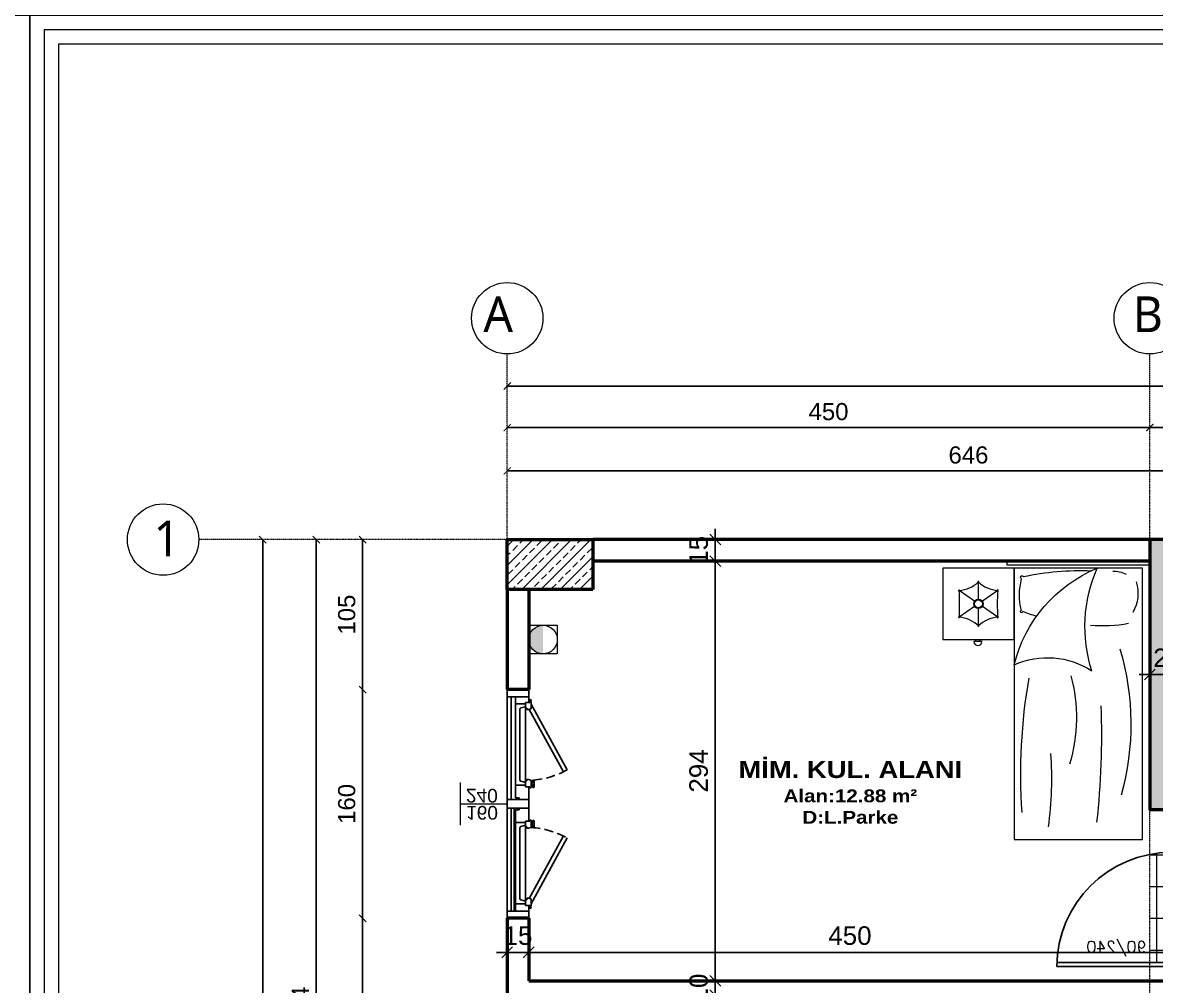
# Model space of a CAD drawing. Header units: millimetres. Extents: x 14753 to 45183, y 5640 to 19518.
# Drawn here: x 21453 to 22246, y 16889 to 17563 of the extents above; entities that cross this region are included whole.
import ezdxf

# ---------------------------------------------------------------- set-up
doc = ezdxf.new("R2010")
doc.units = ezdxf.units.MM
for name, pattern in [('DASHDOT', [25.4, 12.7, -6.35, 0, -6.35]), ('DASHDOT2', [0.5, 0.25, -0.125, 0, -0.125]), ('DASHED2', [0.375, 0.25, -0.125]), ('DOT', [0.25, 0, -0.25])]:
    doc.linetypes.add(name, pattern=pattern)
for name, color, linetype, lineweight in [('CERCEVE', 66, 'Continuous', 0), ('Duvar', 1, 'Continuous', 50), ('EŞYA TEFRİŞ', 53, 'Continuous', 13), ('k aks', 44, 'DASHDOT', 18), ('k dis olcu', 43, 'Continuous', 18), ('k ic olcu', 254, 'Continuous', 18), ('k tarama', 252, 'Continuous', 9), ('k ıslak mekan tarama', 252, 'Continuous', 9), ('Kolon', 30, 'Continuous', 50)]:
    doc.layers.add(name, color=color, linetype=linetype, lineweight=lineweight)
for name, color, linetype in [('doğrama', 140, 'Continuous'), ('kapı', 11, 'Continuous'), ('pencere', 2, 'Continuous'), ('YAzı', 7, 'Continuous')]:
    doc.layers.add(name, color=color, linetype=linetype)
doc.styles.add('MtXpl_Segoe_UI', font='segoeui.ttf')
doc.styles.add('OLCU', font='romans.shx')
doc.styles.add('ROMANT', font='arial.ttf', dxfattribs={"width": 0.8, "height": 0.125})
doc.styles.get("Standard").update_dxf_attribs({"font": 'arial.ttf'})
doc.styles.add('Vaziyet Yazı', font='bgothm.ttf', dxfattribs={"height": 25})
doc.dimstyles.new('icolcu', dxfattribs={"dimtxt": 13, "dimasz": 7.5, "dimexe": 5, "dimexo": 5, "dimgap": 5, "dimtad": 1, "dimdec": 0, "dimtxsty": 'Standard', "dimblk": 'OBLIQUE', "dimcen": 2.5, "dimdle": 5, "dimclrd": 256, "dimclre": 256, "dimclrt": 256, "dimadec": 4, "dimazin": 0, "dimtfac": 1, "dimtdec": 0, "dimtix": 1, "dimtmove": 2, "dimatfit": 3, "dimldrblk": 'OBLIQUE', "dimfxl": 1, "dimarcsym": 0})
doc.dimstyles.new('icölcü', dxfattribs={"dimtxt": 12, "dimasz": 5, "dimexe": 1.25, "dimexo": 0.625, "dimgap": 5, "dimtad": 1, "dimdec": 0, "dimtxsty": 'Standard', "dimblk": 'ARCHTICK', "dimcen": -10, "dimse1": 1, "dimse2": 1, "dimadec": 0, "dimazin": 0, "dimtfac": 1, "dimtdec": 0, "dimtix": 1, "dimtmove": 0, "dimatfit": 3, "dimldrblk": 'ARCHTICK', "dimfxl": 1, "dimarcsym": 0})
pattern_1 = [(45, (-7754.55, -1210.899), (-6.73519209, 6.73519209), []), (45, (-7747.815, -1210.899), (-6.73519209, 6.73519209), [4.7625, -2.38125])]

# ---------------------------------------------------------------- blocks, each defined once
blk = doc.blocks.new('90 lık kapı 2')
at = {"layer": 'kapı'}
for p, q in [((4417.29, 2446.43), (4417.29, 2526.37)), ((4420.24, 2446.43), (4420.24, 2526.43)), ((4335.24, 2436.43), (4335.24, 2446.43)), ((4335.24, 2446.43), (4340.24, 2446.43)), ((4340.24, 2446.43), (4340.24, 2436.43)), ((4420.24, 2446.43), (4417.29, 2446.43)), ((4420.24, 2436.43), (4420.24, 2446.43)), ((4420.24, 2446.43), (4425.24, 2446.43)), ((4425.24, 2446.43), (4425.24, 2436.43)), ((4340.24, 2436.43), (4335.24, 2436.43)), ((4425.24, 2436.43), (4420.24, 2436.43))]:
    blk.add_line(p, q, dxfattribs=at)
blk.add_arc((4420.24, 2446.43), 80, 90, 180, dxfattribs=at)
at = {"layer": 'kapı', "style": 'OLCU'}
blk.add_text('90/240', height=8, rotation=90, dxfattribs=at).set_placement((4410.36, 2463.91))
blk = doc.blocks.new('yatak 190x90')
at = {"layer": 'EŞYA TEFRİŞ'}
for p, q in [((0, -190), (0, 0)), ((0, 0), (90, 0)), ((90, 0), (90, -190)), ((90, -190), (0, -190)), ((95, -192), (-5, -192)), ((-5, -192), (-5, -195)), ((95, -195), (-5, -195)), ((95, -192), (95, -195))]:
    blk.add_line(p, q, dxfattribs=at)
for centre, radius, start, end in [((-219.29, -42.27), 245.4, 355.79083, 7.83751), ((-473.53, -71.98), 534.64, 357.69213, 6.43503), ((401.38, -45.55), 396.72, 176.1493, 189.79828), ((-105.46, -80.56), 187.17, 343.54133, 15.3664), ((-71.07, -85.48), 114.65, 345.24205, 16.56878), ((23.27, -70.24), 57.11, 245.95007, 303.04948), ((151.62, -149.09), 102.02, 162.31719, 203.63996), ((96.39, -98.29), 99.36, 194.03256, 247.36813), ((61.95, -250.61), 101.07, 79.62539, 94.82117), ((29.47, -212.23), 57.52, 103.77674, 114.05422), ((47.69, -171.12), 43.97, 165.91706, 195.03884), ((5.22, -159.63), 0.81, 354.97604, 257.7791), ((61.31, -172.2), 25.41, 341.01357, 31.37446), ((5.47, -183.62), 1.11, 102.58609, 332.68271), ((45.97, -1.57), 186.79, 257.78737, 272.47958), ((69.33, -167.38), 20.59, 269.09752, 295.93881)]:
    blk.add_arc(centre, radius, start, end, dxfattribs=at)
blk = doc.blocks.new('60x60 komodin')
at = {"layer": 'EŞYA TEFRİŞ'}
for p, q in [((30, -26.69), (30, -14.59)), ((27.28, -28.11), (16.47, -20.6)), ((43.53, -20.6), (32.72, -28.11)), ((27.28, -31.89), (16.47, -39.4)), ((30, -45.41), (30, -33.31)), ((43.53, -39.4), (32.72, -31.89)), ((28.05, -56.44), (28.05, -55)), ((31.25, -56.44), (31.25, -55)), ((32.48, -56.44), (26.83, -56.44))]:
    blk.add_line(p, q, dxfattribs=at)
blk.add_lwpolyline([(55, -5), (5, -5), (5, -55), (55, -55)], close=True, dxfattribs=at)
for radius in [3.31, 2.74]:
    blk.add_circle((30, -30), radius, dxfattribs=at)
for centre, radius, start, end in [((15.08, 0.77), 21.41, 273.7282, 314.18071), ((30, -14.59), 0.346, 316.28166, 223.71834), ((44.92, 0.77), 21.41, 225.81929, 266.2718), ((16.47, -20.6), 0.346, 4.1892, 274.25302), ((-107.59, -30), 124.42, 355.66741, 4.33259), ((167.59, -30), 124.42, 175.66741, 184.33259), ((43.53, -20.6), 0.346, 265.74698, 175.8108), ((16.47, -39.4), 0.346, 85.74699, 355.80943), ((15.08, -60.77), 21.41, 45.81929, 86.2718), ((44.92, -60.77), 21.41, 93.7282, 134.18071), ((43.53, -39.4), 0.346, 184.1892, 94.25302), ((30, -45.41), 0.346, 136.28166, 43.71834), ((29.65, -56.35), 2.82, 181.80624, 358.19376)]:
    blk.add_arc(centre, radius, start, end, dxfattribs=at)
blk = doc.blocks.new('160-240 2')
at = {"layer": 'pencere', "lineweight": 25, "ltscale": 25}
for p, q in [((24989.05, 13487.42), (25035.12, 13512.57)), ((24992.74, 13486.02), (25036.56, 13509.94)), ((25125.18, 13486.02), (25081.37, 13509.94)), ((25128.87, 13487.42), (25082.8, 13512.57))]:
    blk.add_line(p, q, dxfattribs=at)
at = {"layer": 'pencere', "lineweight": 25}
for p, q in [((24987.89, 13485.66), (24983.89, 13485.66)), ((24986.39, 13486.42), (24987.89, 13486.42)), ((24987.32, 13487.28), (24986.89, 13486.43)), ((24986.89, 13486.42), (24986.89, 13486.43)), ((24987.89, 13486.42), (24986.89, 13486.42)), ((24988.89, 13487.42), (24987.54, 13487.42)), ((24987.89, 13486.42), (24987.89, 13483.42)), ((24988.89, 13487.42), (24992.19, 13487.42)), ((24992.44, 13487.23), (24992.89, 13485.42)), ((25042.35, 13487.23), (25041.9, 13485.42)), ((25042.4, 13489.17), (25042.4, 13488.67)), ((25042.59, 13487.42), (25045.9, 13487.42)), ((25047.15, 13489.42), (25042.65, 13489.42)), ((25042.65, 13488.42), (25044.15, 13488.42)), ((25044.4, 13488.17), (25044.4, 13487.42)), ((25045.4, 13487.42), (25045.4, 13488.17)), ((25045.65, 13488.42), (25047.15, 13488.42)), ((25045.9, 13487.42), (25047.24, 13487.42)), ((25046.9, 13483.42), (25046.9, 13486.42)), ((25046.9, 13486.42), (25047.9, 13486.42)), ((25046.9, 13486.42), (25047.9, 13486.42)), ((25062.03, 13485.66), (25046.9, 13485.66)), ((25047.4, 13488.67), (25047.4, 13489.17)), ((25047.47, 13487.28), (25047.9, 13486.43)), ((25047.9, 13486.42), (25047.9, 13486.43)), ((25055.9, 13485.66), (25071.03, 13485.66)), ((25070.46, 13487.28), (25070.03, 13486.43)), ((25070.03, 13486.42), (25070.03, 13486.43)), ((25071.03, 13486.42), (25070.03, 13486.42)), ((25071.03, 13486.42), (25070.03, 13486.42)), ((25070.53, 13488.67), (25070.53, 13489.17)), ((25072.03, 13487.42), (25070.68, 13487.42)), ((25070.78, 13489.42), (25075.28, 13489.42)), ((25072.28, 13488.42), (25070.78, 13488.42)), ((25071.03, 13483.42), (25071.03, 13486.42)), ((25075.33, 13487.42), (25072.03, 13487.42)), ((25072.53, 13487.42), (25072.53, 13488.17)), ((25073.53, 13488.17), (25073.53, 13487.42)), ((25075.28, 13488.42), (25073.78, 13488.42)), ((25075.53, 13489.17), (25075.53, 13488.67)), ((25075.57, 13487.23), (25076.03, 13485.42)), ((25125.49, 13487.23), (25125.03, 13485.42)), ((25129.03, 13487.42), (25125.73, 13487.42)), ((25129.03, 13487.42), (25130.38, 13487.42)), ((25131.53, 13486.42), (25130.03, 13486.42)), ((25130.03, 13486.42), (25130.03, 13483.42)), ((25130.03, 13486.42), (25131.03, 13486.42)), ((25130.03, 13485.66), (25134.03, 13485.66)), ((25130.6, 13487.28), (25131.03, 13486.43)), ((25131.03, 13486.42), (25131.03, 13486.43)), ((24987.89, 13483.42), (24988.89, 13483.42)), ((24988.89, 13483.42), (25045.9, 13483.42)), ((24988.89, 13483.42), (24988.89, 13476.42)), ((24990.89, 13483.42), (24991.7, 13480.18)), ((24991.89, 13484.42), (24991.89, 13483.42)), ((24992.89, 13484.42), (24991.89, 13484.42)), ((24992.67, 13479.42), (25042.14, 13479.42)), ((24992.89, 13485.42), (24992.89, 13484.42)), ((25041.9, 13485.42), (25041.9, 13484.42)), ((25041.9, 13484.42), (25042.9, 13484.42)), ((25042.9, 13484.42), (25042.9, 13483.42)), ((25044.04, 13483.41), (25043.1, 13480.15)), ((25045.9, 13476.42), (25045.9, 13483.42)), ((25045.9, 13483.42), (25046.9, 13483.42)), ((25054.82, 13478.92), (25055.92, 13478.93)), ((25054.82, 13478.92), (25054.82, 13476.42)), ((25055.93, 13480.16), (25055.92, 13480.16)), ((25062.03, 13478.92), (25063.11, 13478.92)), ((25063.11, 13478.92), (25063.11, 13476.42)), ((25072.03, 13483.42), (25071.03, 13483.42)), ((25129.03, 13483.42), (25072.03, 13483.42)), ((25072.03, 13476.42), (25072.03, 13483.42)), ((25073.89, 13483.41), (25074.82, 13480.15)), ((25076.03, 13484.42), (25075.03, 13484.42)), ((25075.03, 13484.42), (25075.03, 13483.42)), ((25125.25, 13479.42), (25075.78, 13479.42)), ((25076.03, 13485.42), (25076.03, 13484.42)), ((25125.03, 13485.42), (25125.03, 13484.42)), ((25125.03, 13484.42), (25126.03, 13484.42)), ((25126.03, 13484.42), (25126.03, 13483.42)), ((25127.03, 13483.42), (25126.22, 13480.18)), ((25129.03, 13483.42), (25129.03, 13476.42)), ((25130.03, 13483.42), (25129.03, 13483.42)), ((24988.89, 13476.42), (24983.89, 13476.42)), ((25055.95, 13475.42), (24983.89, 13475.42)), ((25055.94, 13473.42), (24983.89, 13473.42)), ((25061.95, 13470.66), (24983.89, 13470.66)), ((25045.9, 13476.42), (24988.89, 13476.42)), ((25054.82, 13476.42), (25045.9, 13476.42)), ((25055.97, 13470.66), (25134.03, 13470.66)), ((25062.07, 13473.42), (25134.03, 13473.42)), ((25063.11, 13476.42), (25072.03, 13476.42)), ((25072.03, 13476.42), (25129.03, 13476.42)), ((25129.03, 13476.42), (25134.03, 13476.42))]:
    blk.add_line(p, q, dxfattribs=at)
at = {"layer": 'pencere', "linetype": 'DOT', "lineweight": 25}
for p, q in [((24986.89, 13486.92), (24985.89, 13486.92)), ((24986.39, 13487.42), (24986.39, 13486.42)), ((25131.03, 13486.92), (25132.03, 13486.92)), ((25131.53, 13487.42), (25131.53, 13486.42))]:
    blk.add_line(p, q, dxfattribs=at)
at = {"layer": 'pencere', "lineweight": 20}
for p, q in [((25059.03, 13437.89), (25059.03, 13470.66)), ((25044.03, 13437.89), (25074.03, 13437.89))]:
    blk.add_line(p, q, dxfattribs=at)
at = {"layer": 'pencere', "lineweight": 25}
for points in [[(24978.89, 13485.66), (24983.89, 13485.66), (24983.89, 13470.66), (24978.89, 13470.66)], [(25062.03, 13485.66), (25055.9, 13485.66), (25055.97, 13470.66), (25062.1, 13470.66)], [(25139.03, 13485.66), (25134.03, 13485.66), (25134.03, 13470.66), (25139.03, 13470.66)]]:
    blk.add_lwpolyline(points, close=True, dxfattribs=at)
for centre in [(24986.39, 13486.92), (25131.53, 13486.92)]:
    blk.add_circle(centre, 0.5, dxfattribs=at)
at = {"layer": 'pencere', "linetype": 'DASHED2', "lineweight": 25, "ltscale": 25}
for centre, start, end in [((24981.51, 13483.31), 3.86149, 28.62806), ((25136.41, 13483.31), 151.37194, 176.13851)]:
    blk.add_arc(centre, 61.07, start, end, dxfattribs=at)
at = {"layer": 'pencere', "lineweight": 25}
for centre, radius, start, end in [((24987.54, 13487.17), 0.25, 90, 153.20392), ((24992.19, 13487.17), 0.25, 14.03624, 90), ((25042.59, 13487.17), 0.25, 90, 165.96376), ((25042.65, 13489.17), 0.25, 90, 180), ((25042.65, 13488.67), 0.25, 180, 270), ((25044.15, 13488.17), 0.25, 360, 90), ((25045.65, 13488.17), 0.25, 90, 180), ((25047.15, 13489.17), 0.25, 360, 90), ((25047.15, 13488.67), 0.25, 270, 360), ((25047.24, 13487.17), 0.25, 26.79608, 90), ((25070.68, 13487.17), 0.25, 90, 153.20392), ((25070.78, 13489.17), 0.25, 90, 180), ((25070.78, 13488.67), 0.25, 180, 270), ((25072.28, 13488.17), 0.25, 0, 90), ((25073.78, 13488.17), 0.25, 90, 180), ((25075.28, 13489.17), 0.25, 0, 90), ((25075.28, 13488.67), 0.25, 270, 0), ((25075.33, 13487.17), 0.25, 14.03624, 90), ((25125.73, 13487.17), 0.25, 90, 165.96376), ((25130.38, 13487.17), 0.25, 26.79608, 90), ((24992.67, 13480.42), 1, 194.03624, 270), ((25042.14, 13480.42), 1, 270, 344.04695), ((25075.78, 13480.42), 1, 195.95305, 270), ((25125.25, 13480.42), 1, 270, 345.96376)]:
    blk.add_arc(centre, radius, start, end, dxfattribs=at)
at = {"layer": 'pencere', "lineweight": 20, "style": 'ROMANT'}
for s, p in [('160', (25057.57, 13441.78)), ('240', (25069.53, 13441.68))]:
    blk.add_text(s, height=9.6, rotation=90, dxfattribs=at).set_placement(p)
blk = doc.blocks.new('_ArchTick')
at = {"color": 0, "linetype": 'ByBlock', "const_width": 0.15}
blk.add_lwpolyline([(-0.5, -0.5), (0.5, 0.5)], dxfattribs=at)
blk = doc.blocks.new('*D88')
at = {"layer": 'Defpoints', "color": 0, "transparency": 16777216}
for p in [(21792.28, 17308.14), (21792.28, 17308.14), (22868.28, 17308.14)]:
    blk.add_point(p, dxfattribs=at)
at = {"layer": 'k dis olcu', "color": 0, "lineweight": -2, "transparency": 16777216}
blk.add_line((22868.28, 17308.14), (21792.28, 17308.14), dxfattribs=at)
at = {"layer": 'k dis olcu', "color": 0, "lineweight": -2, "transparency": 16777216, "xscale": 5, "yscale": 5, "zscale": 5, "rotation": 180}
blk.add_blockref('_ArchTick', (21792.28, 17308.14), dxfattribs=at)
at = {"layer": 'k dis olcu', "color": 0, "lineweight": -2, "transparency": 16777216, "xscale": 5, "yscale": 5, "zscale": 5}
blk.add_blockref('_ArchTick', (22868.28, 17308.14), dxfattribs=at)
at = {"layer": 'k dis olcu', "color": 0, "transparency": 16777216, "insert": (22330.28, 17319.27), "char_height": 12, "attachment_point": 5}
blk.add_mtext('1076', dxfattribs=at)
blk = doc.blocks.new('*D90')
at = {"layer": 'Defpoints', "color": 0, "transparency": 16777216}
for p in [(22242.28, 17279.06), (22242.28, 17279.06), (22694.28, 17279.06)]:
    blk.add_point(p, dxfattribs=at)
at = {"layer": 'k dis olcu', "color": 0, "lineweight": -2, "transparency": 16777216}
blk.add_line((22694.28, 17279.06), (22242.28, 17279.06), dxfattribs=at)
at = {"layer": 'k dis olcu', "color": 0, "lineweight": -2, "transparency": 16777216, "xscale": 5, "yscale": 5, "zscale": 5, "rotation": 180}
blk.add_blockref('_ArchTick', (22242.28, 17279.06), dxfattribs=at)
at = {"layer": 'k dis olcu', "color": 0, "lineweight": -2, "transparency": 16777216, "xscale": 5, "yscale": 5, "zscale": 5}
blk.add_blockref('_ArchTick', (22694.28, 17279.06), dxfattribs=at)
at = {"layer": 'k dis olcu', "color": 0, "transparency": 16777216, "insert": (22468.28, 17290.19), "char_height": 12, "attachment_point": 5}
blk.add_mtext('452', dxfattribs=at)
blk = doc.blocks.new('*D91')
at = {"layer": 'Defpoints', "color": 0, "transparency": 16777216}
for p in [(21792.28, 17279.06), (21792.28, 17279.06), (22242.28, 17279.06)]:
    blk.add_point(p, dxfattribs=at)
at = {"layer": 'k dis olcu', "color": 0, "lineweight": -2, "transparency": 16777216}
blk.add_line((22242.28, 17279.06), (21792.28, 17279.06), dxfattribs=at)
at = {"layer": 'k dis olcu', "color": 0, "lineweight": -2, "transparency": 16777216, "xscale": 5, "yscale": 5, "zscale": 5, "rotation": 180}
blk.add_blockref('_ArchTick', (21792.28, 17279.06), dxfattribs=at)
at = {"layer": 'k dis olcu', "color": 0, "lineweight": -2, "transparency": 16777216, "xscale": 5, "yscale": 5, "zscale": 5}
blk.add_blockref('_ArchTick', (22242.28, 17279.06), dxfattribs=at)
at = {"layer": 'k dis olcu', "color": 0, "transparency": 16777216, "insert": (22017.28, 17290.19), "char_height": 12, "attachment_point": 5}
blk.add_mtext('450', dxfattribs=at)
blk = doc.blocks.new('*D96')
at = {"layer": 'Defpoints', "color": 0, "transparency": 16777216}
for p in [(21792.28, 17248.69), (21792.28, 17200.61), (22438.28, 17200.61)]:
    blk.add_point(p, dxfattribs=at)
at = {"layer": 'k dis olcu', "color": 0, "lineweight": -2, "transparency": 16777216}
blk.add_line((22438.28, 17248.69), (21792.28, 17248.69), dxfattribs=at)
at = {"layer": 'k dis olcu', "color": 0, "lineweight": -2, "transparency": 16777216, "xscale": 5, "yscale": 5, "zscale": 5, "rotation": 180}
blk.add_blockref('_ArchTick', (21792.28, 17248.69), dxfattribs=at)
at = {"layer": 'k dis olcu', "color": 0, "lineweight": -2, "transparency": 16777216, "xscale": 5, "yscale": 5, "zscale": 5}
blk.add_blockref('_ArchTick', (22438.28, 17248.69), dxfattribs=at)
at = {"layer": 'k dis olcu', "color": 0, "transparency": 16777216, "insert": (22115.28, 17259.82), "char_height": 12, "attachment_point": 5}
blk.add_mtext('646', dxfattribs=at)
blk = doc.blocks.new('*D110')
at = {"layer": 'Defpoints', "color": 0, "transparency": 16777216}
for p in [(21620.99, 17200.61), (21620.99, 17200.61), (21620.99, 16346.61)]:
    blk.add_point(p, dxfattribs=at)
at = {"layer": 'k dis olcu', "color": 0, "lineweight": -2, "transparency": 16777216}
blk.add_line((21620.99, 16346.61), (21620.99, 17200.61), dxfattribs=at)
at = {"layer": 'k dis olcu', "color": 0, "lineweight": -2, "transparency": 16777216, "xscale": 5, "yscale": 5, "zscale": 5}
for p, rotation in [((21620.99, 17200.61), 90), ((21620.99, 16346.61), 270)]:
    blk.add_blockref('_ArchTick', p, dxfattribs=dict(at, rotation=rotation))
at = {"layer": 'k dis olcu', "color": 0, "transparency": 16777216, "insert": (21609.86, 16773.61), "char_height": 12, "attachment_point": 5, "rotation": 90}
blk.add_mtext('854', dxfattribs=at)
blk = doc.blocks.new('*D111')
at = {"layer": 'Defpoints', "color": 0, "transparency": 16777216}
for p in [(21658.53, 17200.61), (21658.53, 16546.61), (21658.53, 16546.61)]:
    blk.add_point(p, dxfattribs=at)
at = {"layer": 'k dis olcu', "color": 0, "lineweight": -2, "transparency": 16777216}
blk.add_line((21658.53, 17200.61), (21658.53, 16546.61), dxfattribs=at)
at = {"layer": 'k dis olcu', "color": 0, "lineweight": -2, "transparency": 16777216, "xscale": 5, "yscale": 5, "zscale": 5}
for p, rotation in [((21658.53, 17200.61), 90), ((21658.53, 16546.61), 270)]:
    blk.add_blockref('_ArchTick', p, dxfattribs=dict(at, rotation=rotation))
at = {"layer": 'k dis olcu', "color": 0, "transparency": 16777216, "insert": (21647.41, 16873.61), "char_height": 12, "attachment_point": 5, "rotation": 90}
blk.add_mtext('654', dxfattribs=at)
blk = doc.blocks.new('*D113')
at = {"layer": 'Defpoints', "color": 0, "transparency": 16777216}
for p in [(21691.01, 16935.47), (21792.28, 16935.47), (21792.28, 16346.61)]:
    blk.add_point(p, dxfattribs=at)
at = {"layer": 'k dis olcu', "color": 0, "lineweight": -2, "transparency": 16777216}
blk.add_line((21691.01, 16346.61), (21691.01, 16935.47), dxfattribs=at)
at = {"layer": 'k dis olcu', "color": 0, "lineweight": -2, "transparency": 16777216, "xscale": 5, "yscale": 5, "zscale": 5}
for p, rotation in [((21691.01, 16935.47), 90), ((21691.01, 16346.61), 270)]:
    blk.add_blockref('_ArchTick', p, dxfattribs=dict(at, rotation=rotation))
at = {"layer": 'k dis olcu', "color": 0, "transparency": 16777216, "insert": (21679.88, 16641.04), "char_height": 12, "attachment_point": 5, "rotation": 90}
blk.add_mtext('589', dxfattribs=at)
blk = doc.blocks.new('*D114')
at = {"layer": 'Defpoints', "color": 0, "transparency": 16777216}
for p in [(21691.01, 17095.61), (21792.28, 17095.61), (21792.28, 16935.47)]:
    blk.add_point(p, dxfattribs=at)
at = {"layer": 'k dis olcu', "color": 0, "lineweight": -2, "transparency": 16777216}
blk.add_line((21691.01, 16935.47), (21691.01, 17095.61), dxfattribs=at)
at = {"layer": 'k dis olcu', "color": 0, "lineweight": -2, "transparency": 16777216, "xscale": 5, "yscale": 5, "zscale": 5}
for p, rotation in [((21691.01, 17095.61), 90), ((21691.01, 16935.47), 270)]:
    blk.add_blockref('_ArchTick', p, dxfattribs=dict(at, rotation=rotation))
at = {"layer": 'k dis olcu', "color": 0, "transparency": 16777216, "insert": (21679.88, 17015.54), "char_height": 12, "attachment_point": 5, "rotation": 90}
blk.add_mtext('160', dxfattribs=at)
blk = doc.blocks.new('*D115')
at = {"layer": 'Defpoints', "color": 0, "transparency": 16777216}
for p in [(21691.01, 17200.61), (21792.28, 17200.61), (21792.28, 17095.61)]:
    blk.add_point(p, dxfattribs=at)
at = {"layer": 'k dis olcu', "color": 0, "lineweight": -2, "transparency": 16777216}
blk.add_line((21691.01, 17095.61), (21691.01, 17200.61), dxfattribs=at)
at = {"layer": 'k dis olcu', "color": 0, "lineweight": -2, "transparency": 16777216, "xscale": 5, "yscale": 5, "zscale": 5}
for p, rotation in [((21691.01, 17200.61), 90), ((21691.01, 17095.61), 270)]:
    blk.add_blockref('_ArchTick', p, dxfattribs=dict(at, rotation=rotation))
at = {"layer": 'k dis olcu', "color": 0, "transparency": 16777216, "insert": (21679.88, 17148.11), "char_height": 12, "attachment_point": 5, "rotation": 90}
blk.add_mtext('105', dxfattribs=at)
blk = doc.blocks.new('_Oblique')
at = {"color": 0, "linetype": 'ByBlock', "lineweight": -2}
blk.add_line((-0.5, -0.5), (0.5, 0.5), dxfattribs=at)
blk = doc.blocks.new('*D58')
at = {"layer": 'Defpoints', "color": 0, "transparency": 16777216}
for p in [(21937.99, 17200.61), (21937.99, 17185.61), (21937.99, 17185.61)]:
    blk.add_point(p, dxfattribs=at)
at = {"layer": 'k ic olcu', "lineweight": -2, "transparency": 16777216}
for p, q in [((21937.99, 17200.61), (21937.99, 17208.11)), ((21932.99, 17200.61), (21932.99, 17200.61)), ((21937.99, 17200.61), (21937.99, 17185.61)), ((21932.99, 17185.61), (21932.99, 17185.61)), ((21937.99, 17185.61), (21937.99, 17178.11))]:
    blk.add_line(p, q, dxfattribs=at)
at = {"layer": 'k ic olcu', "lineweight": -2, "transparency": 16777216, "xscale": 7.5, "yscale": 7.5, "zscale": 7.5}
for p, rotation in [((21937.99, 17200.61), 270), ((21937.99, 17185.61), 90)]:
    blk.add_blockref('_Oblique', p, dxfattribs=dict(at, rotation=rotation))
at = {"layer": 'k ic olcu', "transparency": 16777216, "insert": (21926.35, 17193.11), "char_height": 13, "attachment_point": 5, "rotation": 90}
blk.add_mtext('15', dxfattribs=at)
blk = doc.blocks.new('*D190')
at = {"layer": 'Defpoints', "color": 0, "transparency": 16777216}
for p in [(21937.99, 17185.61), (21937.99, 16891.61), (21937.99, 16891.61)]:
    blk.add_point(p, dxfattribs=at)
at = {"layer": 'k ic olcu', "lineweight": -2, "transparency": 16777216}
for p, q in [((21937.99, 17190.61), (21937.99, 16886.61)), ((21932.99, 17185.61), (21932.99, 17185.61)), ((21932.99, 16891.61), (21932.99, 16891.61))]:
    blk.add_line(p, q, dxfattribs=at)
at = {"layer": 'k ic olcu', "lineweight": -2, "transparency": 16777216, "xscale": 7.5, "yscale": 7.5, "zscale": 7.5}
for p, rotation in [((21937.99, 17185.61), 90), ((21937.99, 16891.61), 270)]:
    blk.add_blockref('_Oblique', p, dxfattribs=dict(at, rotation=rotation))
at = {"layer": 'k ic olcu', "transparency": 16777216, "insert": (21926.35, 17038.61), "char_height": 13, "attachment_point": 5, "rotation": 90}
blk.add_mtext('294', dxfattribs=at)
blk = doc.blocks.new('*D191')
at = {"layer": 'Defpoints', "color": 0, "transparency": 16777216}
for p in [(21937.99, 16891.61), (21933.99, 16881.61), (21937.99, 16881.61)]:
    blk.add_point(p, dxfattribs=at)
at = {"layer": 'k ic olcu', "lineweight": -2, "transparency": 16777216}
for p, q in [((21937.99, 16891.61), (21937.99, 16899.11)), ((21932.99, 16891.61), (21932.99, 16891.61)), ((21937.99, 16891.61), (21937.99, 16881.61)), ((21937.99, 16881.61), (21937.99, 16874.11)), ((21938.99, 16881.61), (21942.99, 16881.61))]:
    blk.add_line(p, q, dxfattribs=at)
at = {"layer": 'k ic olcu', "lineweight": -2, "transparency": 16777216, "xscale": 7.5, "yscale": 7.5, "zscale": 7.5}
for p, rotation in [((21937.99, 16891.61), 270), ((21937.99, 16881.61), 90)]:
    blk.add_blockref('_Oblique', p, dxfattribs=dict(at, rotation=rotation))
at = {"layer": 'k ic olcu', "transparency": 16777216, "insert": (21926.35, 16886.61), "char_height": 13, "attachment_point": 5, "rotation": 90}
blk.add_mtext('10', dxfattribs=at)
blk = doc.blocks.new('*D162')
at = {"layer": 'Defpoints', "color": 0, "transparency": 16777216}
for p in [(21807.28, 16911.61), (21807.28, 16891.61), (22257.28, 16891.61)]:
    blk.add_point(p, dxfattribs=at)
at = {"layer": 'k ic olcu', "lineweight": -2, "transparency": 16777216}
for p, q in [((21807.28, 16896.61), (21807.28, 16916.61)), ((22257.28, 16896.61), (22257.28, 16916.61)), ((22262.28, 16911.61), (21802.28, 16911.61))]:
    blk.add_line(p, q, dxfattribs=at)
at = {"layer": 'k ic olcu', "lineweight": -2, "transparency": 16777216, "xscale": 7.5, "yscale": 7.5, "zscale": 7.5, "rotation": 180}
blk.add_blockref('_Oblique', (21807.28, 16911.61), dxfattribs=at)
at = {"layer": 'k ic olcu', "lineweight": -2, "transparency": 16777216, "xscale": 7.5, "yscale": 7.5, "zscale": 7.5}
blk.add_blockref('_Oblique', (22257.28, 16911.61), dxfattribs=at)
at = {"layer": 'k ic olcu', "transparency": 16777216, "insert": (22032.28, 16923.25), "char_height": 13, "attachment_point": 5}
blk.add_mtext('450', dxfattribs=at)
blk = doc.blocks.new('*D163')
at = {"layer": 'Defpoints', "color": 0, "transparency": 16777216}
for p in [(21792.28, 16911.61), (21792.28, 16890.39), (21807.28, 16891.61)]:
    blk.add_point(p, dxfattribs=at)
at = {"layer": 'k ic olcu', "lineweight": -2, "transparency": 16777216}
for p, q in [((21792.28, 16895.39), (21792.28, 16916.61)), ((21807.28, 16896.61), (21807.28, 16916.61)), ((21792.28, 16911.61), (21784.78, 16911.61)), ((21807.28, 16911.61), (21792.28, 16911.61)), ((21807.28, 16911.61), (21814.78, 16911.61))]:
    blk.add_line(p, q, dxfattribs=at)
at = {"layer": 'k ic olcu', "lineweight": -2, "transparency": 16777216, "xscale": 7.5, "yscale": 7.5, "zscale": 7.5}
blk.add_blockref('_Oblique', (21792.28, 16911.61), dxfattribs=at)
at = {"layer": 'k ic olcu', "lineweight": -2, "transparency": 16777216, "xscale": 7.5, "yscale": 7.5, "zscale": 7.5, "rotation": 180}
blk.add_blockref('_Oblique', (21807.28, 16911.61), dxfattribs=at)
at = {"layer": 'k ic olcu', "transparency": 16777216, "insert": (21799.78, 16923.25), "char_height": 13, "attachment_point": 5}
blk.add_mtext('15', dxfattribs=at)
blk = doc.blocks.new('*D53')
at = {"layer": 'Defpoints', "color": 0, "transparency": 16777216}
for p in [(22242.28, 17106.11), (22242.28, 17106.11), (22267.28, 17106.11)]:
    blk.add_point(p, dxfattribs=at)
at = {"layer": 'k ic olcu', "lineweight": -2, "transparency": 16777216}
for p, q in [((22242.28, 17106.11), (22234.78, 17106.11)), ((22267.28, 17106.11), (22242.28, 17106.11)), ((22267.28, 17106.11), (22274.78, 17106.11))]:
    blk.add_line(p, q, dxfattribs=at)
at = {"layer": 'k ic olcu', "lineweight": -2, "transparency": 16777216, "xscale": 7.5, "yscale": 7.5, "zscale": 7.5}
blk.add_blockref('_Oblique', (22242.28, 17106.11), dxfattribs=at)
at = {"layer": 'k ic olcu', "lineweight": -2, "transparency": 16777216, "xscale": 7.5, "yscale": 7.5, "zscale": 7.5, "rotation": 180}
blk.add_blockref('_Oblique', (22267.28, 17106.11), dxfattribs=at)
at = {"layer": 'k ic olcu', "transparency": 16777216, "insert": (22254.78, 17117.75), "char_height": 13, "attachment_point": 5}
blk.add_mtext('25', dxfattribs=at)
blk = doc.blocks.new('KT')
at = {"layer": 'k tarama'}
h = blk.add_hatch(dxfattribs=at)
h.set_pattern_fill('ANSI33', color=256, scale=1.5)
h.set_pattern_definition(pattern_1)
h.paths.add_polyline_path([(381102.61, 4550660.52), (381127.61, 4550660.52), (381127.61, 4550471.52), (381102.61, 4550471.52)])
h.paths.add_polyline_path([(381529.61, 4550660.52), (381554.61, 4550660.52), (381554.61, 4550471.52), (381529.61, 4550471.52)])
h.paths.add_polyline_path([(381693.61, 4550660.52), (381728.61, 4550660.52), (381728.61, 4550600.52), (381693.61, 4550600.52)])
h.paths.add_polyline_path([(381668.61, 4550041.52), (381728.61, 4550041.52), (381728.61, 4550006.52), (381668.61, 4550006.52)])
h.paths.add_polyline_path([(381102.61, 4550066.52), (381137.61, 4550066.52), (381137.61, 4550006.52), (381102.61, 4550006.52)])
h.paths.add_polyline_path([(380652.61, 4550066.52), (380687.61, 4550066.52), (380687.61, 4550006.52), (380652.61, 4550006.52)])
h = blk.add_hatch(dxfattribs=at)
h.set_pattern_fill('ANSI33', color=256, scale=1.5)
h.set_pattern_definition(pattern_1)
h.paths.add_polyline_path([(380652.61, 4550660.52), (380712.61, 4550660.52), (380712.61, 4550625.52), (380652.61, 4550625.52)])
at = {"layer": 'k aks', "linetype": 'DASHDOT2'}
for p, q in [((380652.61, 4549658.12), (380652.61, 4550790.52)), ((381102.61, 4549658.12), (381102.61, 4550790.52)), ((381898.61, 4550660.52), (380436.61, 4550660.52))]:
    blk.add_line(p, q, dxfattribs=at)
at = {"layer": 'k aks', "linetype": 'Continuous'}
for centre in [(380652.61, 4550815.52), (381102.61, 4550815.52), (380411.61, 4550660.52)]:
    blk.add_circle(centre, 25, dxfattribs=at)
at = {"layer": 'Kolon'}
for points in [[(380712.61, 4550625.52), (380652.61, 4550625.52), (380652.61, 4550660.52), (380712.61, 4550660.52)], [(381127.61, 4550660.52), (381102.61, 4550660.52), (381102.61, 4550471.52), (381127.61, 4550471.52)]]:
    blk.add_lwpolyline(points, close=True, dxfattribs=at)
at = {"layer": 'k aks', "style": 'MtXpl_Segoe_UI'}
for s, p in [('A', (380635.86, 4550805.86)), ('B', (381090.61, 4550805.86)), ('1', (380404.94, 4550648.83))]:
    blk.add_text(s, height=25, dxfattribs=at).set_placement(p)

msp = doc.modelspace()

# ---------------------------------------------------------------- hatches: boundary and pattern name
at = {"layer": 'k tarama'}
h = msp.add_hatch(color=256, dxfattribs=at)
h.dxf.hatch_style = 1
h.paths.add_polyline_path([(21817.28, 17120.65, -0.412763), (21807.33, 17130.65, -0.389003), (21816.46, 17140.61), (21817.28, 17140.61)])
at = {"layer": 'k ıslak mekan tarama'}
h = msp.add_hatch(dxfattribs=at)
h.set_pattern_fill('NET', color=256, scale=7)
h.paths.add_polyline_path([(22853.28, 16998.61), (22793.28, 16998.61), (22793.28, 17052.11), (22791.28, 17052.11), (22791.28, 17058.61, -0.414214), (22792.28, 17059.61), (22793.28, 17059.61), (22793.28, 17063.61), (22853.28, 17063.61), (22853.28, 17075.88), (22763.28, 17075.88), (22763.28, 17185.61), (22747.03, 17185.61), (22747.03, 17137.61), (22710.28, 17137.61), (22710.28, 17185.61), (22694.28, 17185.61), (22694.28, 17011.61), (22694.28, 16971.34, -0.403347), (22749.28, 16901.61), (22694.28, 16901.61), (22694.28, 16891.61), (22853.28, 16891.61), (22853.28, 16911.61), (22819.08, 16911.61), (22816.5, 16911.61, 0.159043), (22810.46, 16934.41, -0.121554), (22806.66, 16949.61, -0.121554), (22810.46, 16964.81, 0.159043), (22816.5, 16987.61), (22819.08, 16987.61), (22853.28, 16987.61)])
h.paths.add_polyline_path([(22498.01, 17004.16), (22508.01, 17004.16), (22508.01, 17014.16, 0.414214)], flags=16)
h.paths.add_polyline_path([(22342.28, 17011.61), (22267.28, 17011.61), (22267.28, 16981.61), (22257.28, 16981.61, 0.047189), (22242.28, 16980.2), (22242.28, 16904.57), (22257.28, 16904.57), (22257.28, 16901.61), (22267.28, 16901.61), (22267.28, 16896.61), (22267.28, 16891.61), (22342.28, 16891.61)])
h.paths.add_polyline_path([(22713.76, 17012.23), (22775.94, 17012.23), (22775.94, 17058.94), (22713.76, 17058.94)], flags=24)
h.paths.add_polyline_path([(22444.84, 17006.82), (22496.02, 17006.82), (22496.02, 17023.02), (22444.84, 17023.02)], flags=24)
h.paths.add_polyline_path([(22617.43, 16992.15), (22635.68, 16992.15), (22635.68, 17006.35), (22617.43, 17006.35)], flags=24)
h.paths.add_polyline_path([(22425.33, 16936.54), (22511.41, 16936.54), (22511.41, 16995.95), (22425.33, 16995.95)], flags=24)

# ---------------------------------------------------------------- linework, layer by layer
at = {"layer": 'CERCEVE'}
for points in [[(19717.42, 15622.61), (21457.89, 15622.61), (21457.89, 17567.61), (19717.42, 17567.61)], [(21457.89, 15622.61), (23198.36, 15622.61), (23198.36, 17567.61), (21457.89, 17567.61)], [(21467.89, 15632.61), (23188.36, 15632.61), (23188.36, 17557.61), (21467.89, 17557.61)], [(21477.89, 15642.61), (23178.36, 15642.61), (23178.36, 17547.61), (21477.89, 17547.61)]]:
    msp.add_lwpolyline(points, close=True, dxfattribs=at)
at = {"layer": 'Duvar'}
for p, q in [((21807.28, 17095.61), (21792.28, 17095.61)), ((21807.28, 16935.47), (21792.28, 16935.47)), ((21807.28, 16891.61), (22257.28, 16891.61))]:
    msp.add_line(p, q, dxfattribs=at)
for points in [[(22242.28, 17200.61), (21852.28, 17200.61)], [(22242.28, 17185.61), (21852.28, 17185.61)], [(21792.28, 17165.61), (21792.28, 17095.61)], [(21807.28, 17165.61), (21807.28, 17095.61)], [(21792.28, 16935.47), (21792.28, 16606.61)], [(21807.28, 16935.47), (21807.28, 16891.61)]]:
    msp.add_lwpolyline(points, dxfattribs=at)
at = {"layer": 'k tarama'}
msp.add_lwpolyline([(21827.28, 17120.61), (21807.28, 17120.61), (21807.28, 17140.61), (21827.28, 17140.61)], close=True, dxfattribs=at)
msp.add_circle((21817.33, 17130.65), 10, dxfattribs=at)

# ---------------------------------------------------------------- block references
at = {"layer": 'doğrama', "xscale": -1, "rotation": 270}
msp.add_blockref('160-240 2', (8321.62, -8043.42), dxfattribs=at)
at = {"layer": 'EŞYA TEFRİŞ', "xscale": -1, "rotation": 180}
msp.add_blockref('yatak 190x90', (22147.28, 16990.61), dxfattribs=at)
at = {"layer": 'EŞYA TEFRİŞ'}
msp.add_blockref('60x60 komodin', (22092.28, 17185.61), dxfattribs=at)
at = {"layer": 'k aks'}
msp.add_blockref('KT', (-358860.33, -4533459.91), dxfattribs=at)
at = {"layer": 'pencere', "xscale": -1, "rotation": 90}
msp.add_blockref('90 lık kapı 2', (24703.7, 21321.86), dxfattribs=at)

# ---------------------------------------------------------------- texts
at = {"layer": 'YAzı', "color": 7, "lineweight": -2, "insert": (22032.56, 17023.62), "char_height": 11.52, "width": 275.4024, "attachment_point": 5, "style": 'Vaziyet Yazı'}
msp.add_mtext('{\\fArial Black|b0|i0|c162|p34;\\H1.04167x;MİM. KUL. ALANI \\P\\fArial Black|b0|i0|c0|p34;\\H0.75x;Alan:\\fArial Black|b0|i0|c162|p34;12.88 \\fArial Black|b0|i0|c0|p34;m²\\fArial Black|b0|i0|c162|p34;\\PD:L.Parke}', dxfattribs=at)

# ---------------------------------------------------------------- dimensions: what is measured, and where the dimension line sits
at = {"layer": 'k dis olcu'}
for base, p1, p2, angle, picture, middle in [((21792.28, 17308.14), (22868.28, 17308.14), (21792.28, 17308.14), 180, '*D88', (22330.28, 17319.27)), ((21792.28, 17279.06), (22242.28, 17279.06), (21792.28, 17279.06), 180, '*D91', (22017.28, 17290.19)), ((22242.28, 17279.06), (22694.28, 17279.06), (22242.28, 17279.06), 180, '*D90', (22468.28, 17290.19)), ((21792.28, 17248.69), (22438.28, 17200.61), (21792.28, 17200.61), 180, '*D96', (22115.28, 17259.82)), ((21620.99, 17200.61), (21620.99, 16346.61), (21620.99, 17200.61), 90, '*D110', (21609.86, 16773.61)), ((21658.53, 16546.61), (21658.53, 17200.61), (21658.53, 16546.61), 90, '*D111', (21647.41, 16873.61)), ((21691.01, 17200.61), (21792.28, 17095.61), (21792.28, 17200.61), 90, '*D115', (21679.88, 17148.11)), ((21691.01, 17095.61), (21792.28, 16935.47), (21792.28, 17095.61), 90, '*D114', (21679.88, 17015.54)), ((21691.01, 16935.47), (21792.28, 16346.61), (21792.28, 16935.47), 90, '*D113', (21679.88, 16641.04))]:
    dim = msp.add_linear_dim(base=base, p1=p1, p2=p2, angle=angle, dimstyle='icölcü', dxfattribs=at)
    dim.commit()
    dim.dimension.update_dxf_attribs({"geometry": picture, "text_midpoint": middle})
at = {"layer": 'k ic olcu'}
for base, p1, p2, angle, picture, middle in [((21937.99, 17185.61), (21937.99, 17200.61), (21937.99, 17185.61), 90, '*D58', (21926.35, 17193.11)), ((21937.99, 16891.61), (21937.99, 17185.61), (21937.99, 16891.61), 90, '*D190', (21926.35, 17038.61)), ((22242.28, 17106.11), (22267.28, 17106.11), (22242.28, 17106.11), 180, '*D53', (22254.78, 17117.75)), ((21792.28, 16911.61), (21807.28, 16891.61), (21792.28, 16890.39), 180, '*D163', (21799.78, 16923.25)), ((21807.28, 16911.61), (22257.28, 16891.61), (21807.28, 16891.61), 180, '*D162', (22032.28, 16923.25)), ((21937.99, 16881.61), (21937.99, 16891.61), (21933.99, 16881.61), 90, '*D191', (21926.35, 16886.61))]:
    dim = msp.add_linear_dim(base=base, p1=p1, p2=p2, angle=angle, dimstyle='icolcu', dxfattribs=at)
    dim.commit()
    dim.dimension.update_dxf_attribs({"geometry": picture, "text_midpoint": middle})

doc.saveas('drawing.dxf')
